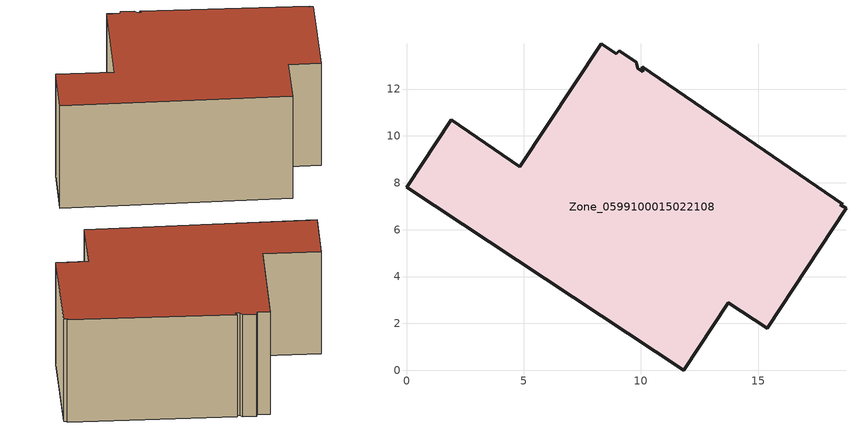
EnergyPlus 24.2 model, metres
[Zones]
Zone_0599100015022108
 floor ground (C_G): 10.07,12.96 18.61,7.09 18.51,7.07 18.75,6.91 15.39,1.79 13.72,2.89 11.83,0 0,7.82 1.9,10.7 4.84,8.68 8.31,13.94 8.96,13.5 9.09,13.63 9.81,13.14 9.86,12.9 10.08,12.74 z1.25
 wall outside (C_F): 1.9,10.7 0,7.82 11.83,0 13.72,2.89 15.39,1.79 18.75,6.91 18.51,7.07 18.61,7.09 10.07,12.96 10.08,12.74 9.86,12.9 9.81,13.14 9.09,13.63 8.96,13.5 8.31,13.94 4.84,8.68 1.9,10.7 z1.25:8.76
 roof outside (C_R): 9.86,12.9 9.81,13.14 9.09,13.63 8.96,13.5 8.31,13.94 4.84,8.68 1.9,10.7 0,7.82 11.83,0 13.72,2.89 15.39,1.79 18.75,6.91 18.51,7.07 18.61,7.09 10.07,12.96 10.08,12.74 z8.76
[BUILDING]
Pand.0599100015022108: North Axis=0; Terrain=City; Loads Convergence Tolerance Value=0.04; Temperature Convergence Tolerance Value=0.4; Solar Distribution=FullExterior; Maximum Number of Warmup Days=25; Minimum Number of Warmup Days=1
[Site:Location]
Rotterdam.The.Hague.AP_ZH_NLD Design_Conditions: Latitude=51.96; Longitude=4.45; Time Zone=1; Elevation=-4.5
[SITE:GROUNDTEMPERATURE:BUILDINGSURFACE]
18, 18, 18, 18, 18, 18, 18, 18, 18, 18, 18, 18
[MATERIAL] Thermal Absorptance=0.9; Solar Absorptance=0.7; Visible Absorptance=0.7
Name | Roughness | Thickness | Conductivity | Density | Specific Heat
G.D.2006-2014 | MediumSmooth | 0.15 | 0.06 | 540 | 1210
F.D.2006-2014 | Rough | 0.3 | 0.12 | 1920 | 840
R.D.2006-2014 | MediumRough | 0.2 | 0.08 | 1500 | 1000
[CONSTRUCTION]
C_G: G.D.2006-2014
C_F: F.D.2006-2014
C_R: R.D.2006-2014
[ZONE]
Zone_0599100015022108: Type=1; Multiplier=1; Ceiling Height=Autocalculate; Volume=Autocalculate; Floor Area=autocalculate; Part of Total Floor Area=Yes
[ZONEINFILTRATION:DESIGNFLOWRATE]
Infil_Zone_0599100015022108: Zone or ZoneList or Space or SpaceList=Zone_0599100015022108; Schedule=AlwaysOn; Design Flow Rate Calculation Method=Flow/Area; Flow Rate per Floor Area=0.0021; Constant Term Coefficient=1; Temperature Term Coefficient=0; Velocity Term Coefficient=0; Velocity Squared Term Coefficient=0
[HVACTEMPLATE:ZONE:IDEALLOADSAIRSYSTEM]
Zone_0599100015022108: Maximum Heating Supply Air Temperature=50; Minimum Cooling Supply Air Temperature=13; Maximum Heating Supply Air Humidity Ratio=0.0156; Minimum Cooling Supply Air Humidity Ratio=0.0077; Heating Limit=NoLimit; Cooling Limit=NoLimit; Dehumidification Control Type=ConstantSensibleHeatRatio; Cooling Sensible Heat Ratio=0.7; Dehumidification Setpoint=60; Humidification Control Type=None; Humidification Setpoint=30; Outdoor Air Method=None; Outdoor Air Flow Rate per Person=0.00944; Outdoor Air Flow Rate per Zone Floor Area=0; Outdoor Air Flow Rate per Zone=0; Demand Controlled Ventilation Type=None; Outdoor Air Economizer Type=NoEconomizer; Heat Recovery Type=None; Sensible Heat Recovery Effectiveness=0.7; Latent Heat Recovery Effectiveness=0.65
[ZONECONTROL:THERMOSTAT]
ThermostatControl_Zone_0599100015022108: Zone or ZoneList=Zone_0599100015022108; Control Type Schedule=DualSetpointControlType; Control 1=Thermostat_Zone_0599100015022108; Temperature Difference Between Cutout And Setpoint=0
[THERMOSTATSETPOINT:DUALSETPOINT]
Thermostat_Zone_0599100015022108: Heating Setpoint Temperature Schedule=HeatingSetpoint_Zone_0599100015022108; Cooling Setpoint Temperature Schedule=CoolingSetpoint_Zone_0599100015022108
[SCHEDULE:COMPACT]
HeatingSetpoint_Zone_0599100015022108: Through: 12/31, For: AllDays, Until: 24:00, 21
CoolingSetpoint_Zone_0599100015022108: Through: 12/31, For: AllDays, Until: 24:00, 24
DualSetpointControlType: Through: 12/31, For: AllDays, Until: 24:00, 4
AlwaysOn: Through: 12/31, For: AllDays, Until: 24:00, 1
